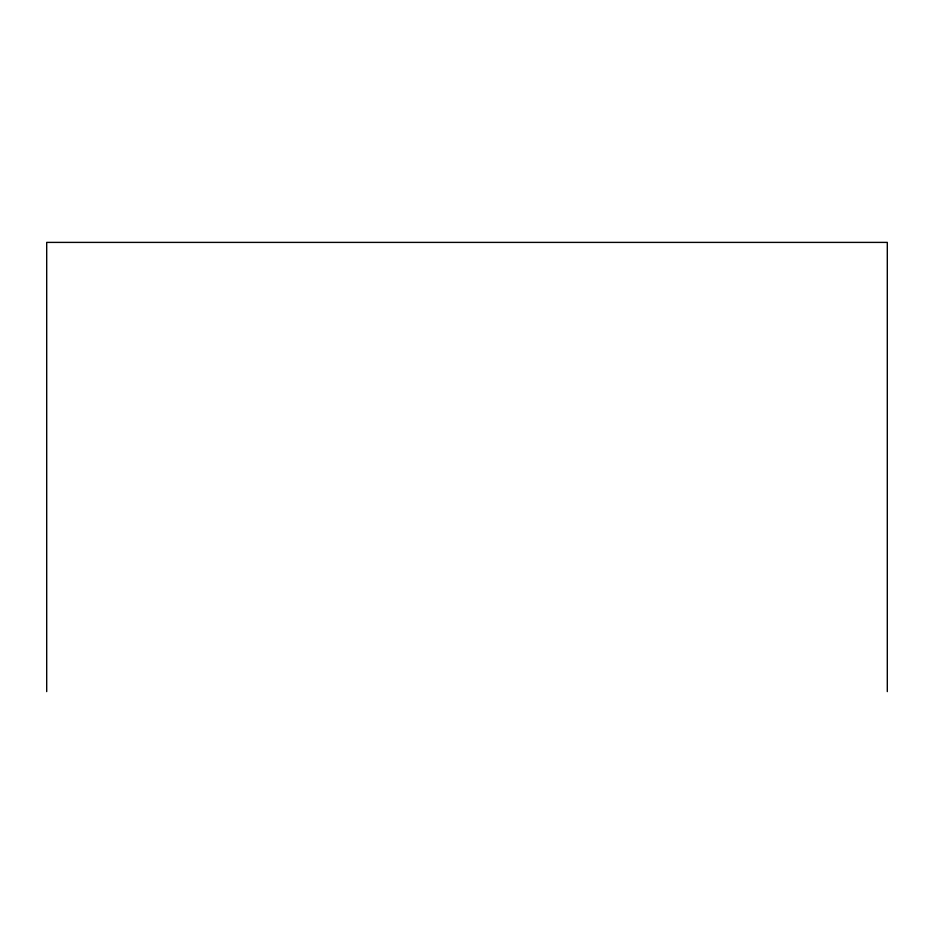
<?xml version="1.0" encoding="UTF-8"?>
<svg xmlns="http://www.w3.org/2000/svg" width="934" height="934" viewBox="0 0 934 934"><rect width="100%" height="100%" fill="white"/><g stroke="black" fill="none" stroke-linecap="round" stroke-linejoin="round"><path stroke-width="1.4" d="M887.3 691.604L887.3 242.396L46.7 242.396L46.7 691.604"/></g></svg>
